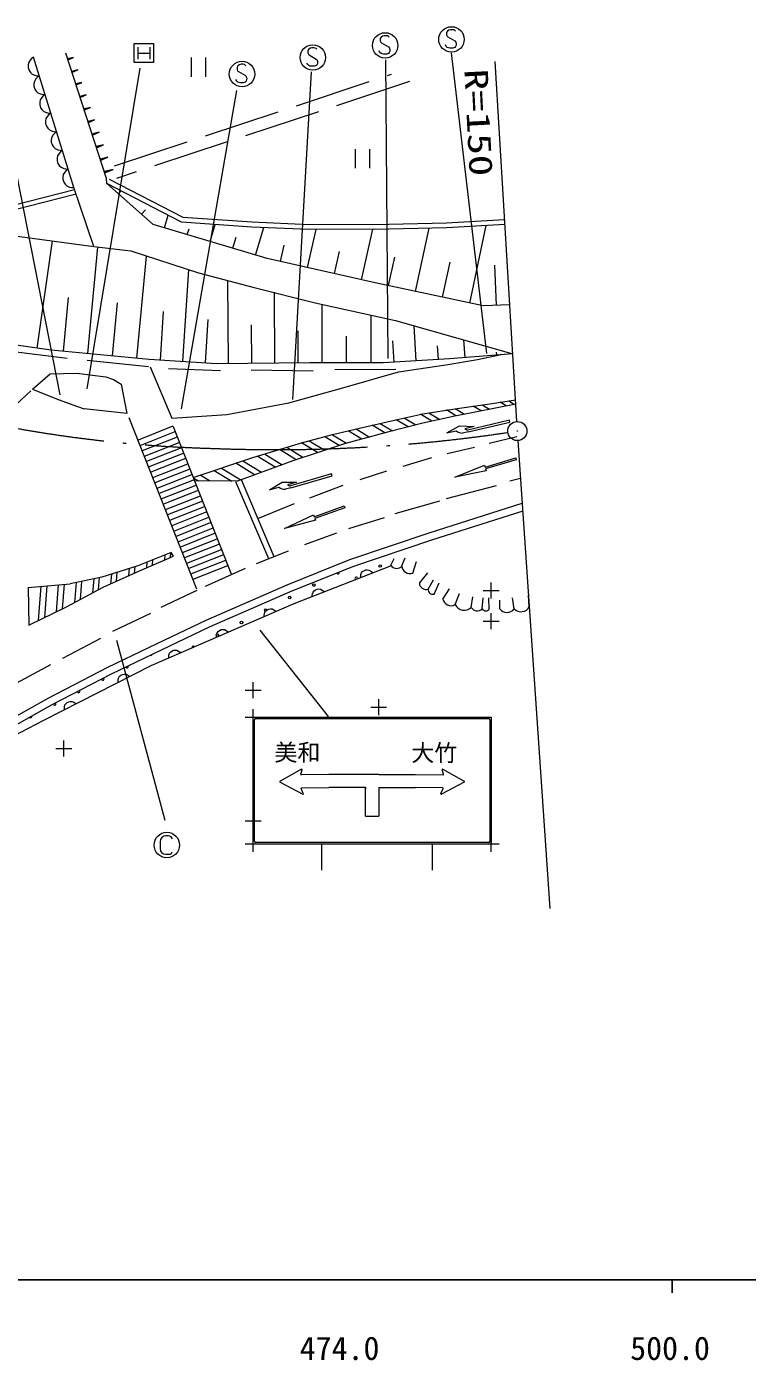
# Model space of a CAD drawing. Units: millimetres, scale not verified. Extents: x -2145 to 637855, y -94315 to 265685.
# Drawn here: x 475384 to 531742, y 84400 to 188719 of the extents above; entities that cross this region are included whole.
import ezdxf
from ezdxf.enums import TextEntityAlignment as Align

# ---------------------------------------------------------------- set-up
doc = ezdxf.new("R2010")
doc.units = ezdxf.units.MM
doc.header["$LTSCALE"] = 1000
doc.linetypes.add('DASHED', pattern=[7.5, 6, -1.5])
doc.linetypes.add('LONG_DASHED_DOTTED', pattern=[15.25, 12, -1.5, 0.25, -1.5])
for name, color, linetype, lineweight in [('M-TTL-BAND', 7, 'Continuous', 25), ('S-BGD', 7, 'Continuous', 13), ('S-BGD-HTXT', 6, 'Continuous', 13), ('S-BMK', 2, 'LONG_DASHED_DOTTED', 13)]:
    doc.layers.add(name, color=color, linetype=linetype, lineweight=lineweight)
doc.styles.add('ＭＳ ゴシック', font='')
doc.styles.get('ＭＳ ゴシック').set_extended_font_data('MS Gothic')

# ---------------------------------------------------------------- blocks, each defined once
blk = doc.blocks.new('BUHIN1')
at = {"color": 2, "linetype": 'Continuous', "lineweight": 13}
for radius in [746, 22.5]:
    blk.add_circle((0, 0), radius, dxfattribs=at)
blk = doc.blocks.new('BUHIN257')
at = {"color": 7, "linetype": 'Continuous', "lineweight": 13}
blk.add_lwpolyline([(-465, -184), (-470, -62), (-450, 51), (-402, 188), (-322, 284), (-225, 360), (-81, 417), (41, 427), (165, 412), (296, 345), (388, 277), (465, 184)], dxfattribs=at)
blk = doc.blocks.new('BUHIN258')
at = {"color": 7, "linetype": 'Continuous', "lineweight": 13}
blk.add_lwpolyline([(-459, -198), (-468, -77), (-451, 36), (-408, 175), (-331, 274), (-237, 352), (-95, 414), (27, 428), (152, 417), (285, 355), (379, 289), (459, 198)], dxfattribs=at)
blk = doc.blocks.new('BUHIN259')
at = {"color": 7, "linetype": 'Continuous', "lineweight": 13}
blk.add_lwpolyline([(-446, -227), (-462, -106), (-453, 8), (-418, 149), (-347, 252), (-259, 337), (-120, 407), (0, 429), (125, 426), (262, 372), (360, 312), (446, 227)], dxfattribs=at)
blk = doc.blocks.new('BUHIN284')
at = {"color": 7, "linetype": 'Continuous', "lineweight": 13}
blk.add_lwpolyline([(-226, 729), (-377, 622), (-491, 491), (-608, 299), (-645, 111), (-647, -77), (-577, -303), (-469, -457), (-332, -590), (-128, -683), (40, -722), (226, -729)], dxfattribs=at)
blk = doc.blocks.new('BUHIN361')
at = {"color": 7, "linetype": 'Continuous', "lineweight": 13}
for p, q in [((-282, -69), (-41, 9)), ((96, 44), (-279, -78)), ((-275, -89), (230, 75)), ((104, 21), (-272, -101)), ((-175, -20), (-286, -57)), ((-268, -112), (-27, -34)), ((-153, -88), (-264, -124))]:
    blk.add_line(p, q, dxfattribs=at)
blk.add_lwpolyline([(-271, -137), (285, 93), (-300, -48)], close=True, dxfattribs=at)
blk = doc.blocks.new('BUHIN362')
at = {"color": 7, "linetype": 'Continuous', "lineweight": 13}
for p, q in [((-235, -58), (-34, 7)), ((80, 37), (-233, -65)), ((-229, -74), (191, 62)), ((86, 18), (-226, -84)), ((-146, -17), (-238, -47)), ((-223, -94), (-22, -28)), ((-127, -73), (-220, -103))]:
    blk.add_line(p, q, dxfattribs=at)
blk.add_lwpolyline([(-226, -114), (238, 77), (-250, -40)], close=True, dxfattribs=at)
blk = doc.blocks.new('BUHIN2')
at = {"color": 7, "linetype": 'Continuous', "lineweight": 13}
blk.add_lwpolyline([(310, 645), (255, 705), (180, 740), (75, 760), (-80, 760), (-210, 725), (-320, 650), (-385, 540), (-390, 425), (-385, 350), (-345, 250), (-275, 195), (270, -120), (330, -210), (370, -335), (360, -455), (325, -550), (255, -640), (100, -685), (-130, -685), (-230, -670), (-325, -625), (-405, -550), (-475, -435)], dxfattribs=at)
blk.add_circle((0, 0), 995, dxfattribs=at)
blk = doc.blocks.new('BUHIN3')
at = {"color": 7, "linetype": 'Continuous', "lineweight": 13}
blk.add_lwpolyline([(440, 475), (400, 570), (330, 640), (235, 695), (120, 725), (-75, 725), (-230, 695), (-390, 585), (-485, 445), (-525, 245), (-525, -245), (-485, -455), (-410, -580), (-265, -685), (-85, -725), (105, -725), (250, -710), (325, -665), (395, -600), (425, -530)], dxfattribs=at)
blk.add_circle((0, 0), 995, dxfattribs=at)
blk = doc.blocks.new('plus')
at = {"color": 0, "linetype": 'Continuous', "lineweight": -2}
for p, q in [((-1.25, 0), (1.25, 0)), ((0, -1.25), (0, 1.25))]:
    blk.add_line(p, q, dxfattribs=at)
blk = doc.blocks.new('BUHIN252')
at = {"color": 7, "linetype": 'Continuous', "lineweight": 13}
for p, q in [((-578, 750), (-578, -750)), ((574, -750), (574, 750))]:
    blk.add_line(p, q, dxfattribs=at)

msp = doc.modelspace()

# ---------------------------------------------------------------- linework, layer by layer
at = {"layer": 'M-TTL-BAND'}
for p, q in [((-2145, 90685), (536855, 90685)), ((525855, 90685), (525855, 89685))]:
    msp.add_line(p, q, dxfattribs=at)
at = {"layer": 'S-BGD'}
for p, q in [((484082, 187126), (484082, 186188)), ((485019, 187126), (485019, 186188)), ((479083, 176128), (475921, 186329)), ((481626, 176842), (478440, 186655)), ((484082, 186657), (485019, 186657)), ((503457, 186117), (503641, 162774)), ((511360, 163142), (508604, 186668)), ((480115, 160385), (484251, 185473)), ((496197, 159558), (497668, 185198)), ((491786, 183727), (487467, 158823)), ((478002, 159926), (473774, 181430)), ((481607, 177420), (481477, 177378)), ((481482, 177363), (481763, 177454)), ((481923, 177495), (481485, 177353)), ((481489, 177340), (482079, 177531)), ((481931, 177469), (481494, 177326)), ((481498, 177313), (481779, 177404)), ((481632, 177342), (481502, 177300)), ((481662, 176447), (481626, 176842)), ((487495, 173423), (481662, 176447)), ((485268, 173255), (481662, 176447)), ((481846, 176802), (487606, 173816)), ((470675, 173842), (479130, 175990)), ((479257, 175610), (470685, 173431)), ((480633, 171513), (479083, 176128)), ((482563, 175649), (482764, 175876)), ((484366, 174053), (484667, 174393)), ((494183, 170593), (485268, 173255)), ((486159, 172989), (486451, 173965)), ((492987, 173044), (487495, 173423)), ((487606, 173816), (493010, 173443)), ((489725, 171924), (490119, 173242)), ((493010, 173443), (497485, 173245)), ((497485, 173245), (503705, 173278)), ((503705, 173278), (508228, 173377)), ((508228, 173377), (512762, 173644)), ((512785, 173244), (508244, 172977)), ((470442, 172916), (480633, 171513)), ((487942, 172456), (488079, 172915)), ((491508, 171392), (491765, 172251)), ((497477, 172845), (492987, 173044)), ((493292, 170859), (493931, 173002)), ((497352, 169880), (498020, 172847)), ((503711, 172878), (497477, 172845)), ((501578, 168929), (502464, 172871)), ((508244, 172977), (503711, 172878)), ((505803, 168010), (506864, 172947)), ((510028, 167102), (511331, 173159)), ((476207, 163573), (477415, 171956)), ((480174, 163144), (480961, 171475)), ((480633, 171513), (483520, 171185)), ((483520, 171185), (488817, 169452)), ((495239, 170355), (495528, 171637)), ((499465, 169405), (499854, 171132)), ((484003, 162782), (484758, 170780)), ((502634, 168692), (494183, 170593)), ((503690, 168464), (504167, 170681)), ((507916, 167556), (508504, 170292)), ((512124, 166918), (511992, 170054)), ((487603, 162525), (488057, 169701)), ((488817, 169452), (493169, 168311)), ((491158, 162365), (491108, 168869)), ((493169, 168311), (497944, 167128)), ((511085, 166875), (502634, 168692)), ((478259, 163325), (478656, 167528)), ((482088, 162963), (482480, 167111)), ((494802, 162393), (494760, 167939)), ((497944, 167128), (504240, 165734)), ((498491, 162414), (498491, 167007)), ((513163, 166962), (511085, 166875)), ((485841, 162636), (486082, 166452)), ((502312, 162414), (502312, 166161)), ((489365, 162414), (489580, 165809)), ((492980, 162379), (492957, 165391)), ((496624, 162407), (496605, 164940)), ((504240, 165734), (513393, 163137)), ((505854, 162581), (505677, 165326)), ((477302, 163415), (470736, 164361)), ((500401, 162414), (500401, 164499)), ((504129, 162469), (504022, 164138)), ((509679, 162845), (509571, 164221)), ((473939, 163372), (478558, 162782)), ((484960, 162692), (477302, 163415)), ((508441, 162748), (503267, 162414)), ((507579, 162692), (507510, 163759)), ((513393, 163137), (508441, 162748)), ((510637, 162685), (512499, 163067)), ((512155, 163040), (512137, 163269)), ((480106, 162635), (484922, 162143)), ((490246, 162358), (484960, 162692)), ((485036, 162116), (486728, 158103)), ((486484, 161971), (490539, 161824)), ((497536, 162414), (490246, 162358)), ((492947, 161873), (497777, 161799)), ((503267, 162414), (497536, 162414)), ((499472, 161898), (504253, 161922)), ((500117, 160481), (504455, 161725)), ((504455, 161725), (508152, 162258)), ((508152, 162258), (510637, 162685)), ((475846, 160352), (477233, 161551)), ((477233, 161551), (479304, 161629)), ((479304, 161629), (481574, 161328)), ((481574, 161328), (482176, 161115)), ((482176, 161115), (482765, 160764)), ((482765, 160764), (483229, 158457)), ((464462, 149713), (475697, 160246)), ((475846, 160352), (477850, 159548)), ((495881, 159307), (500117, 160481)), ((477850, 159548), (479367, 158996)), ((479367, 158996), (479868, 158820)), ((483229, 158457), (479868, 158820)), ((491037, 158394), (493256, 158793)), ((493256, 158793), (495881, 159307)), ((506373, 158444), (509038, 158865)), ((508959, 158279), (508213, 158735)), ((513630, 159198), (508878, 158261)), ((508899, 158843), (509614, 158406)), ((509038, 158865), (511799, 159242)), ((510919, 158663), (510305, 159038)), ((511010, 159135), (511571, 158792)), ((511799, 159242), (513610, 159525)), ((512876, 159049), (512405, 159337)), ((513093, 159444), (513529, 159178)), ((488697, 144730), (483411, 158117)), ((486728, 158103), (491037, 158394)), ((501065, 157229), (504477, 158024)), ((503382, 156941), (502401, 157540)), ((503025, 157686), (503987, 157098)), ((506353, 157700), (503596, 156999)), ((505206, 157408), (504275, 157977)), ((504477, 158024), (506373, 158444)), ((504906, 158119), (505815, 157563)), ((507060, 157857), (506172, 158400)), ((508878, 158261), (506353, 157700)), ((506841, 158518), (507693, 157998)), ((513138, 157930), (509875, 157170)), ((509909, 157024), (513172, 157784)), ((513172, 157784), (513138, 157930)), ((513172, 157784), (513138, 157930)), ((486823, 157460), (484096, 156383)), ((484261, 155964), (486988, 157041)), ((487153, 156623), (484426, 155546)), ((486834, 157432), (491406, 145853)), ((496879, 156161), (499312, 156808)), ((499827, 155949), (498691, 156643)), ((499292, 156803), (500390, 156132)), ((499312, 156808), (501065, 157229)), ((503596, 156999), (500324, 156111)), ((501589, 156454), (500530, 157101)), ((501150, 157249), (502186, 156616)), ((508234, 156942), (509237, 157484)), ((508234, 156942), (508964, 157112)), ((509237, 157484), (510377, 157441)), ((509909, 157024), (509471, 156922)), ((510377, 157441), (509646, 157271)), ((511560, 156141), (513723, 156662)), ((484591, 155127), (487319, 156204)), ((487484, 155786), (484757, 154709)), ((493069, 155016), (496879, 156161)), ((496452, 154847), (495151, 155641)), ((495730, 155815), (497014, 155031)), ((500324, 156111), (496190, 154762)), ((498139, 155398), (496887, 156163)), ((497488, 156323), (498702, 155581)), ((508275, 155340), (510398, 155821)), ((484922, 154290), (487649, 155367)), ((487814, 154949), (485087, 153872)), ((485252, 153453), (487980, 154530)), ((488403, 153458), (493069, 155016)), ((493207, 153665), (491730, 154568)), ((496190, 154762), (491866, 153172)), ((492288, 154755), (493746, 153863)), ((494824, 154259), (493416, 155120)), ((493995, 155294), (495363, 154458)), ((504830, 154339), (507073, 155020)), ((508864, 153474), (511193, 154410)), ((511193, 154410), (511236, 154266)), ((511236, 154266), (513630, 154987)), ((513673, 154843), (511279, 154123)), ((513630, 154987), (513673, 154843)), ((488145, 154112), (485418, 153035)), ((485583, 152616), (488310, 153693)), ((488414, 153430), (488810, 153188)), ((489680, 153184), (488939, 153637)), ((490055, 154009), (491421, 153175)), ((490613, 154196), (492130, 153269)), ((499226, 153734), (496008, 152803)), ((496050, 152659), (499268, 153590)), ((499268, 153590), (499226, 153734)), ((499268, 153590), (499226, 153734)), ((501465, 153297), (503548, 153978)), ((511322, 153979), (508864, 153474)), ((511279, 154123), (511322, 153979)), ((514008, 153388), (513159, 153158)), ((488476, 153274), (485748, 152198)), ((485914, 151779), (488641, 152856)), ((488806, 152437), (486079, 151360)), ((491866, 153172), (488509, 153190)), ((494309, 147091), (491737, 153122)), ((492151, 153299), (494723, 147267)), ((494381, 152488), (495354, 153082)), ((494381, 152488), (495102, 152697)), ((495354, 153082), (496495, 153100)), ((496050, 152659), (495617, 152534)), ((496495, 153100), (495774, 152891)), ((497539, 151855), (500143, 152856)), ((512096, 152803), (508195, 151778)), ((486244, 150942), (488971, 152019)), ((489137, 151600), (486409, 150523)), ((493457, 150237), (496338, 151414)), ((507658, 151606), (504182, 150625)), ((506862, 149132), (514140, 151450)), ((486575, 150105), (489302, 151182)), ((489467, 150763), (486740, 149686)), ((486905, 149268), (489632, 150345)), ((495538, 149478), (497817, 150531)), ((497817, 150531), (497867, 150390)), ((497867, 150390), (500222, 151230)), ((500272, 151089), (497918, 150248)), ((497918, 150248), (497968, 150107)), ((500222, 151230), (500272, 151089)), ((503342, 150310), (500565, 149434)), ((514182, 150833), (507049, 148562)), ((489798, 149926), (487071, 148849)), ((487236, 148431), (489963, 149508)), ((497968, 150107), (495538, 149478)), ((490128, 149089), (487401, 148012)), ((487566, 147594), (490294, 148670)), ((490459, 148252), (487732, 147175)), ((499620, 149098), (497121, 148195)), ((500649, 147035), (506862, 149132)), ((507049, 148562), (500858, 146472)), ((486691, 147597), (484083, 146545)), ((484209, 146146), (486859, 147302)), ((486193, 147396), (486161, 146998)), ((486629, 147202), (486660, 147584)), ((486859, 147302), (486691, 147597)), ((487897, 146756), (490624, 147833)), ((490789, 147415), (488062, 146338)), ((495840, 147691), (493321, 146704)), ((503872, 146596), (504124, 147121)), ((504733, 146533), (504985, 147163)), ((484083, 146545), (481265, 145662)), ((481370, 144884), (484209, 146146)), ((483399, 146331), (483353, 145765)), ((483821, 145973), (483862, 146476)), ((484793, 146832), (484757, 146385)), ((485225, 146589), (485260, 147020)), ((488228, 145919), (490955, 146996)), ((488393, 145501), (491120, 146578)), ((492481, 146326), (489331, 144940)), ((495757, 145061), (500649, 147035)), ((500858, 146472), (495989, 144507)), ((503876, 146555), (496288, 143561)), ((505573, 145966), (505867, 146890)), ((475503, 144863), (478784, 145136)), ((477711, 142958), (477879, 145061)), ((478180, 143187), (478334, 145099)), ((481265, 145662), (478784, 145136)), ((479248, 145234), (479122, 143677)), ((479594, 143930), (479707, 145332)), ((480625, 145526), (480538, 144437)), ((481010, 144690), (481085, 145624)), ((482009, 145895), (481949, 145141)), ((482417, 145349), (482473, 146040)), ((489413, 142305), (495757, 145061)), ((506098, 145189), (506749, 146008)), ((506770, 144727), (507211, 145441)), ((507253, 144328), (507631, 145210)), ((475503, 144863), (475545, 141898)), ((476302, 142268), (476516, 144947)), ((476970, 144985), (476771, 142498)), ((478510, 143349), (481370, 144884)), ((488680, 144604), (485877, 143281)), ((495989, 144507), (489663, 141759)), ((507925, 143950), (508450, 144748)), ((508891, 143509), (509227, 144391)), ((510151, 143299), (510277, 144118)), ((511012, 143173), (511075, 144055)), ((511557, 143152), (511516, 144034)), ((513510, 143173), (513384, 144034)), ((514692, 143341), (514623, 144244)), ((475545, 141898), (478510, 143349)), ((496288, 143561), (485099, 138721)), ((512376, 143194), (512376, 143866)), ((485058, 142819), (482087, 141402)), ((485652, 140497), (489413, 142305)), ((481163, 140856), (478187, 139308)), ((489663, 141759), (485912, 139956)), ((493620, 141505), (498968, 134768)), ((481726, 138607), (485652, 140497)), ((485912, 139956), (481994, 138070)), ((482413, 140721), (486180, 126660)), ((477242, 138804), (474197, 137166)), ((485099, 138721), (476698, 134441)), ((477069, 136195), (481726, 138607)), ((481994, 138070), (477354, 135666)), ((471726, 133203), (477069, 136195)), ((477354, 135666), (472024, 132682)), ((493102, 124812), (493102, 134712)), ((493102, 134712), (511702, 134712)), ((493302, 134612), (511502, 134612)), ((511702, 134712), (511702, 124812)), ((476698, 134441), (472952, 132501)), ((493202, 125012), (493202, 134512)), ((511602, 134512), (511602, 125012)), ((496868, 130630), (495197, 129699)), ((496824, 130242), (496921, 130589)), ((507978, 130242), (507881, 130589)), ((507934, 130630), (509605, 129699)), ((495198, 129636), (496969, 128690)), ((499010, 130219), (496859, 130196)), ((502912, 130219), (499010, 130219)), ((502912, 130219), (505792, 130219)), ((505792, 130219), (507943, 130196)), ((509605, 129636), (507833, 128690)), ((497019, 128735), (496852, 129126)), ((496884, 129177), (499010, 129199)), ((501891, 129199), (499010, 129199)), ((501891, 129232), (501891, 129109)), ((501891, 126961), (501891, 129199)), ((502912, 129232), (502912, 129109)), ((502912, 129199), (505792, 129199)), ((502912, 129109), (502912, 126961)), ((507918, 129177), (505792, 129199)), ((507783, 128735), (507950, 129126)), ((501891, 126961), (502913, 126961)), ((493102, 124812), (511702, 124812)), ((511502, 124912), (493302, 124912)), ((498448, 124812), (498448, 122728)), ((507099, 124812), (507099, 122728))]:
    msp.add_line(p, q, dxfattribs=at)
at = {"layer": 'S-BGD', "linetype": 'DASHED'}
for p, q in [((482241, 177826), (503924, 185002)), ((505320, 184420), (482396, 176856))]:
    msp.add_line(p, q, dxfattribs=at)
at = {"layer": 'S-BGD'}
for points in [[(483801, 185907), (483801, 187407), (485301, 187407), (485301, 185907)], [(481494, 177284), (482143, 177552), (481461, 177388)]]:
    msp.add_lwpolyline(points, close=True, dxfattribs=at)
for centre in [(503034, 146537), (497837, 145040), (495953, 144064), (494070, 143089), (492186, 142113), (490302, 141138)]:
    msp.add_circle(centre, 99.5, dxfattribs=at)
for centre, radius, start, end in [((509556, 157919), 1000, 233.72137, 265.09943), ((509956, 157664), 500, 231.75305, 260.70807), ((495650, 153533), 1000, 236.75385, 268.13196), ((496062, 153300), 500, 234.78558, 263.7406), ((499721, 146016), 99.5, 203.45029, 20.49689), ((504326, 146887), 540, 212.68498, 318.94519), ((505365, 146564), 633, 182.85056, 289.11075), ((501150, 145562), 99.5, 331.23463, 251.8303), ((506607, 145210), 510, 182.36139, 288.62158), ((507161, 144709), 392, 177.31024, 283.57043), ((508573, 144092), 664, 192.33218, 298.59238), ((509599, 143876), 798, 207.40758, 313.66779), ((510628, 143559), 544, 208.54425, 314.80446), ((511292, 143367), 342, 214.6673, 320.92751), ((512951, 143609), 709, 215.80899, 322.06919), ((514038, 143700), 746, 224.98088, 331.24108), ((488419, 140162), 99.5, 20.81896, 205.96025), ((485105, 139640), 99.5, 247.06957, 344.33149), ((481338, 137689), 99.5, 185.93452, 48.83776), ((483222, 138665), 99.5, 207.74773, 23.65333), ((479454, 136714), 99.5, 186.05416, 48.71812), ((477571, 135738), 99.5, 186.17371, 48.59858), ((475687, 134762), 99.5, 224.20646, 14.2818), ((493302, 134512), 100, 90, 180), ((511502, 134512), 100, 0, 90), ((496886, 130598), 36, 344.49139, 119.10198), ((507916, 130598), 36, 60.89802, 195.50861), ((495215, 129668), 36, 119.10198, 241.88446), ((496859, 130232), 36, 164.49139, 270.60425), ((507943, 130232), 36, 269.39575, 15.50861), ((509588, 129668), 36, 298.11554, 60.89802), ((496885, 129141), 36, 90.60424, 203.21407), ((496986, 128721), 36, 241.88446, 23.21411), ((507816, 128721), 36, 156.78589, 298.11554), ((507917, 129141), 36, 336.78593, 89.39576), ((493302, 125012), 100, 180, 270), ((511502, 125012), 100, 270, 0)]:
    msp.add_arc(centre, radius, start, end, dxfattribs=at)
at = {"layer": 'S-BGD-HTXT'}
for p, q in [((513711, 157840), (512019, 186002)), ((513807, 156343), (516297, 119752))]:
    msp.add_line(p, q, dxfattribs=at)
at = {"layer": 'S-BMK'}
for centre, radius, start, end in [((492657, 258024), 102328, 256.97534, 268.53317), ((494869, 278850), 123215, 267.75273, 278.46878)]:
    msp.add_arc(centre, radius, start, end, dxfattribs=at)

# ---------------------------------------------------------------- block references
at = {"layer": 'S-BGD'}
for name, p in [('BUHIN2', (503420, 187252)), ('BUHIN2', (508604, 187724)), ('BUHIN2', (497764, 186310)), ('BUHIN284', (476147, 185600)), ('BUHIN362', (478821, 186236)), ('BUHIN252', (488819, 185548)), ('BUHIN2', (492226, 185014)), ('BUHIN284', (476598, 184143)), ('BUHIN362', (479146, 185257)), ('BUHIN362', (479471, 184277)), ('BUHIN284', (477050, 182686)), ('BUHIN362', (479797, 183299)), ('BUHIN284', (477502, 181229)), ('BUHIN362', (480125, 182320)), ('BUHIN284', (477954, 179771)), ('BUHIN362', (480453, 181342)), ('BUHIN361', (480781, 180364)), ('BUHIN361', (481109, 179386)), ('BUHIN284', (478406, 178314)), ('BUHIN361', (481456, 178414)), ('BUHIN252', (501651, 178389)), ('BUHIN284', (478857, 176857)), ('BUHIN257', (501979, 145806)), ('BUHIN257', (498185, 144309)), ('BUHIN258', (494423, 142754)), ('BUHIN258', (490693, 141141)), ('BUHIN258', (486963, 139528)), ('BUHIN259', (482998, 137651)), ('BUHIN259', (478798, 135511)), ('BUHIN3', (486347, 124705))]:
    msp.add_blockref(name, p, dxfattribs=at)
at = {"layer": 'S-BGD', "xscale": 500, "yscale": 500}
for p in [(511702, 144612), (511702, 142212), (511702, 142212), (511702, 142212), (493102, 136812), (493102, 126612), (493102, 124812), (511702, 124812)]:
    msp.add_blockref('plus', p, dxfattribs=at)
at = {"layer": 'S-BGD', "color": 253, "xscale": 500, "yscale": 500}
msp.add_blockref('plus', (502912, 135492), dxfattribs=at)
at = {"layer": 'S-BGD', "color": 144, "xscale": 500, "yscale": 500}
for p in [(493102, 134712), (478279, 132263)]:
    msp.add_blockref('plus', p, dxfattribs=at)
at = {"layer": 'S-BMK'}
msp.add_blockref('BUHIN1', (513756, 157091), dxfattribs=at)

# ---------------------------------------------------------------- texts
at = {"layer": 'M-TTL-BAND', "style": 'ＭＳ ゴシック'}
for s, p in [('474.0', (499855, 83880)), ('500.0', (525699, 83880))]:
    msp.add_text(s, height=1833, dxfattribs=at).set_placement(p, align=Align.BOTTOM_CENTER)
at = {"layer": 'S-BGD', "style": 'ＭＳ ゴシック'}
for s, p in [('美和', (494758, 130899)), ('大竹', (505467, 130860))]:
    msp.add_text(s, height=1320, dxfattribs=at).set_placement(p, align=Align.BOTTOM_LEFT)
at = {"layer": 'S-BGD-HTXT', "style": 'ＭＳ ゴシック', "width": 1.35}
msp.add_text('R=150', height=1833, rotation=272.9, dxfattribs=at).set_placement((509059, 185353), align=Align.BOTTOM_LEFT)

doc.saveas('drawing.dxf')
